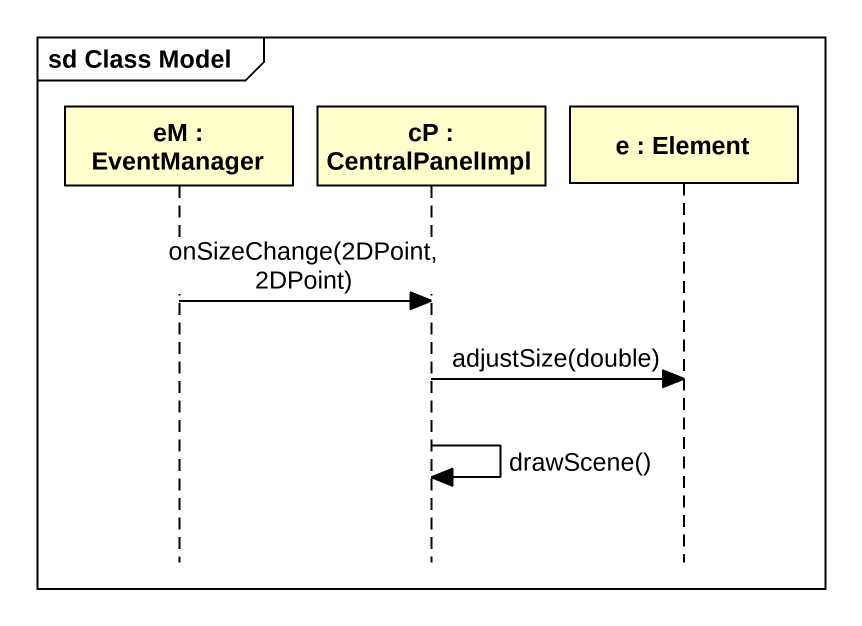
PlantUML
@startuml
mainframe sd Class Model
hide footbox
participant "eM : EventManager" as eM
participant "cP : CentralPanelImpl" as cP
participant "e : Element" as e

eM -> cP : onSizeChange(2DPoint, 2DPoint)
cP -> e : adjustSize(double)
cP -> cP : drawScene()
@enduml
